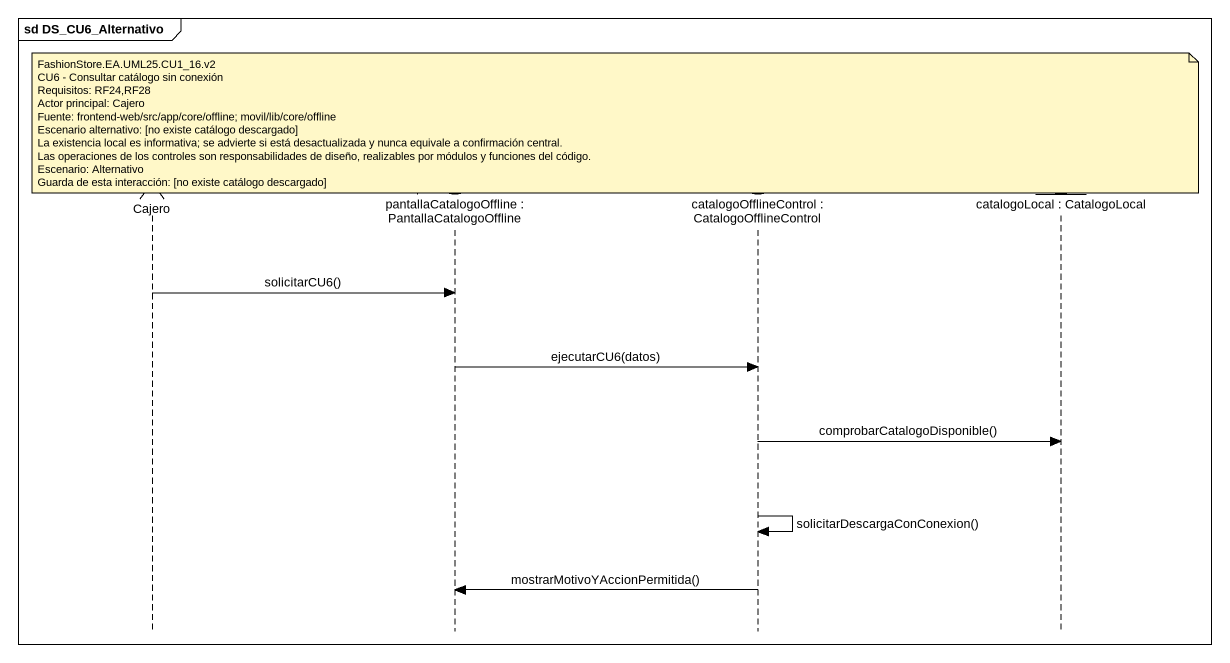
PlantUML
@startuml
mainframe sd DS_CU6_Alternativo
hide footbox
actor Cajero
boundary "pantallaCatalogoOffline : PantallaCatalogoOffline" as pantallaCatalogoOffline #F5FFE1
control "catalogoOfflineControl : CatalogoOfflineControl" as catalogoOfflineControl #E4FFF0
entity "catalogoLocal : CatalogoLocal" as catalogoLocal #E8F4FB

note over catalogoOfflineControl
  FashionStore.EA.UML25.CU1_16.v2
  CU6 - Consultar catálogo sin conexión
  Requisitos: RF24,RF28
  Actor principal: Cajero
  Fuente: frontend-web/src/app/core/offline; movil/lib/core/offline
  Escenario alternativo: [no existe catálogo descargado]
  La existencia local es informativa; se advierte si está desactualizada y nunca equivale a confirmación central.
  Las operaciones de los controles son responsabilidades de diseño, realizables por módulos y funciones del código.
  Escenario: Alternativo
  Guarda de esta interacción: [no existe catálogo descargado]
end note
Cajero -> pantallaCatalogoOffline : solicitarCU6()
pantallaCatalogoOffline -> catalogoOfflineControl : ejecutarCU6(datos)
catalogoOfflineControl -> catalogoLocal : comprobarCatalogoDisponible()
catalogoOfflineControl -> catalogoOfflineControl : solicitarDescargaConConexion()
catalogoOfflineControl -> pantallaCatalogoOffline : mostrarMotivoYAccionPermitida()
@enduml
